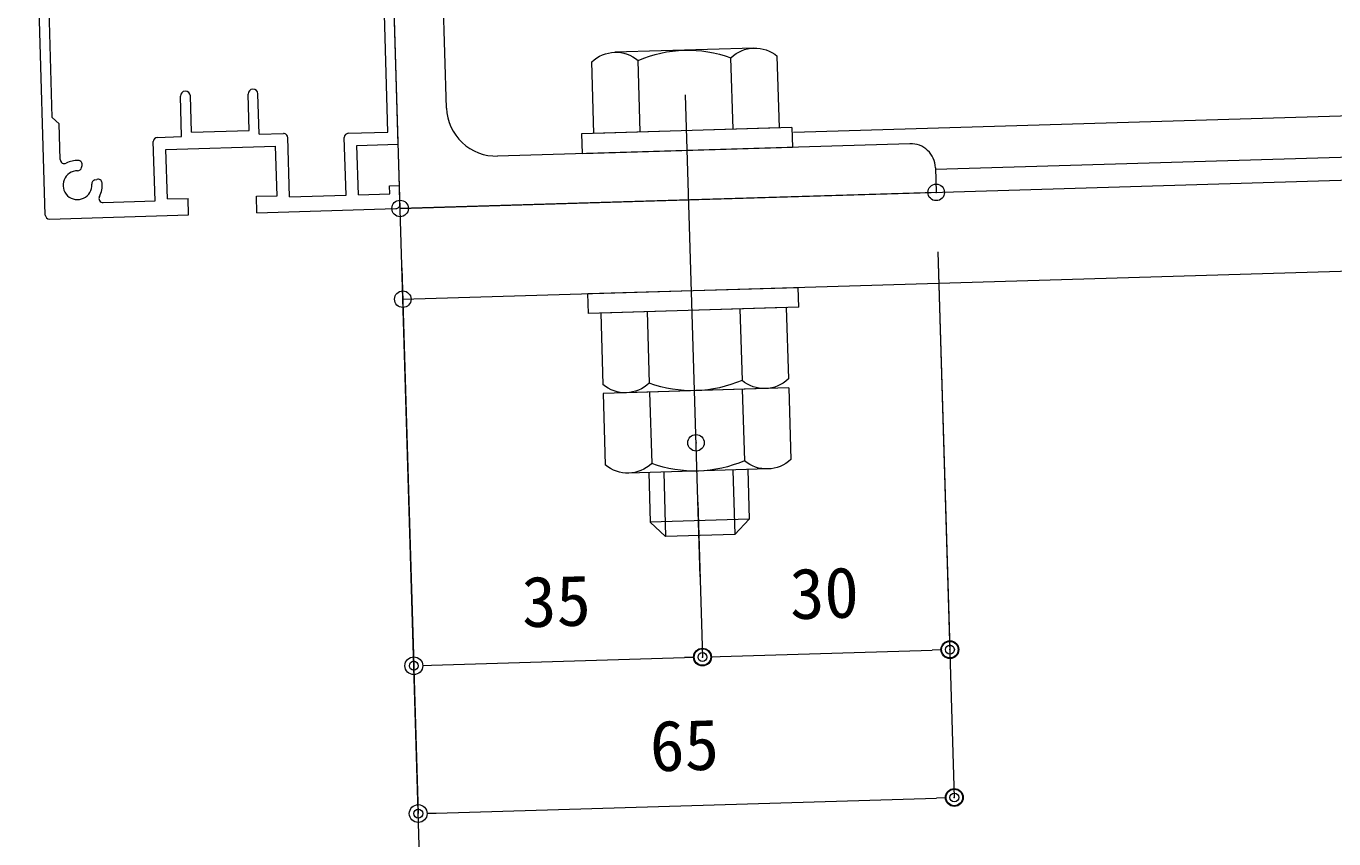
# Model space of a CAD drawing. Units: millimetres, scale not verified. Extents: x -1262 to 1261, y -891 to 891.
# Drawn here: x 302.2 to 460.7, y -46.1 to 52.4 of the extents above; entities that cross this region are included whole.
import ezdxf
from ezdxf.enums import TextEntityAlignment as Align

# ---------------------------------------------------------------- set-up
doc = ezdxf.new("R2010")
doc.units = ezdxf.units.MM
doc.header["$LTSCALE"] = 4
doc.header["$PDMODE"] = 32
doc.header["$PDSIZE"] = 2
doc.linetypes.add('USER2', pattern=[51, 31.8, -6.4, 6.4, -6.4])
for name, color, linetype, lineweight in [('0-0_0', 3, 'Continuous', 18), ('0-1_CSLAYER2', 7, 'Continuous', 18), ('0-4_Defpoints', 7, 'Continuous', 18), ('0-5_41_U+FF71_U+FF99_U+FF90', 7, 'Continuous', 18), ('0-6_8寸法', 7, 'Continuous', 18), ('0-7_CSLAYER3', 7, 'Continuous', 18)]:
    doc.layers.add(name, color=color, linetype=linetype, lineweight=lineweight)
doc.styles.add('ＭＳ ゴシック', font='')
doc.styles.get('ＭＳ ゴシック').set_extended_font_data('MS Gothic')

# ---------------------------------------------------------------- blocks, each defined once
blk = doc.blocks.new('A$C33DC0388')
at = {"layer": '0-0_0'}
for centre, radius, start, end in [((31, 37.3), 3, 55.1501, 134.74248), ((33, 40.172), 0.5, 235.1501, 0), ((29.328, 38.987), 0.625, 134.74248, 240), ((29.328, 38.987), 0.625, 240, 314.74248), ((31, 37.3), 1.75, 225.25752, 134.74248), ((29.328, 35.613), 0.625, 120, 225.25752), ((31, 37.3), 3, 225.25752, 304.8499), ((29.328, 35.613), 0.625, 45.25752, 120), ((33, 34.428), 0.5, 0, 124.8499), ((2.5, 7.162), 0.5, 180, 295.37693), ((4, 4), 3, 86.53696, 115.37693), ((4.151, 6.495), 0.5, 345, 86.53696), ((4, 4), 1.75, 87.83959, 2.16041), ((4.085, 6.248), 0.5, 267.83959, 345), ((6.248, 4.085), 0.5, 105, 182.16041), ((6.495, 4.151), 0.5, 3.46304, 105), ((4, 4), 3, 330.94072, 3.46304), ((7.059, 2.3), 0.5, 150.94072, 270)]:
    blk.add_arc(centre, radius, start, end, dxfattribs=at)
at = {"layer": '0-5_41_U+FF71_U+FF99_U+FF90'}
for p, q in [((0, 78), (6.459, 78)), ((0, 76), (0, 78)), ((6.932, 77.727), (6.459, 78)), ((7.068, 77.727), (7.541, 78)), ((7.541, 78), (35.459, 78)), ((35.932, 77.727), (35.459, 78)), ((36.068, 77.727), (36.541, 78)), ((36.541, 78), (43, 78)), ((0, 76), (3, 76)), ((3, 61.359), (3, 76)), ((4.2, 64.8), (4.2, 76)), ((4.2, 76), (16.8, 76)), ((16.8, 71.6), (16.8, 76)), ((18, 76), (25, 76)), ((18, 71.6), (18, 76)), ((25, 71.6), (25, 76)), ((26.2, 71.6), (26.2, 76)), ((26.2, 76), (38.8, 76)), ((38.8, 64.8), (38.8, 76)), ((40, 61.359), (40, 76)), ((4.8, 64.2), (4.2, 64.8)), ((4.8, 52.4), (4.8, 64.2)), ((38.2, 64.2), (38.8, 64.8)), ((38.2, 57.4), (38.2, 64.2)), ((3.273, 60.886), (3, 61.359)), ((3.273, 60.714), (3, 60.241)), ((3, 56.359), (3, 60.241)), ((39.727, 60.886), (40, 61.359)), ((39.727, 60.714), (40, 60.241)), ((40, 45.5), (40, 60.241)), ((38.8, 56.8), (38.2, 57.4)), ((3.273, 55.886), (3, 56.359)), ((3.273, 55.714), (3, 55.241)), ((38.8, 44.8), (38.8, 56.8)), ((4.2, 51.8), (4.8, 52.4)), ((4.2, 44.8), (4.2, 51.8)), ((0, 0.5), (0, 45.5)), ((40, 45.5), (43, 45.5)), ((43, 37.3), (43, 45.5)), ((1.2, 40.3), (1.2, 44.3)), ((1.2, 44.3), (3.7, 44.3)), ((39.3, 44.3), (41.8, 44.3)), ((41.8, 41.3), (41.8, 44.3)), ((34, 41.3), (41.8, 41.3)), ((2, 39.5), (1.2, 40.3)), ((33.5, 40.172), (33.5, 40.8)), ((35, 39.8), (41, 39.8)), ((35, 26.5), (35, 39.8)), ((41, 37.3), (41, 39.8)), ((2, 31.5), (2, 39.5)), ((29.016, 38.446), (29.016, 38.446)), ((41, 37.3), (43, 37.3)), ((33.5, 25.5), (33.5, 34.428)), ((1.2, 28.7), (6.1, 28.7)), ((43, 7.8), (43, 29)), ((1.2, 12.3), (1.2, 27.5)), ((1.2, 27.5), (6.1, 27.5)), ((35, 26.5), (41, 26.5)), ((34, 25), (41.8, 25)), ((41.8, 9.3), (41.8, 25)), ((16.8, 9.5), (16.8, 14.4)), ((18, 10), (18, 14.4)), ((25, 10), (25, 14.4)), ((26.2, 9.5), (26.2, 14.4)), ((2, 11.5), (1.2, 12.3)), ((2, 7.162), (2, 11.5)), ((18, 10), (25, 10)), ((13.35, 1.8), (13.35, 9)), ((13.85, 9.5), (16.8, 9.5)), ((14.85, 8), (28.15, 8)), ((14.85, 2), (14.85, 8)), ((26.2, 9.5), (29.15, 9.5)), ((28.15, 2), (28.15, 8)), ((29.65, 1.8), (29.65, 9)), ((36.5, 1.8), (36.5, 8.8)), ((37, 9.3), (41.8, 9.3)), ((4.568, 6.119), (4.634, 6.366)), ((38, 7.8), (43, 7.8)), ((38, 1.8), (38, 7.8)), ((6.119, 4.568), (6.366, 4.634)), ((7.059, 1.8), (13.35, 1.8)), ((14.85, 2), (17.35, 2)), ((17.35, 0), (17.35, 2)), ((25.65, 2), (28.15, 2)), ((25.65, 0), (25.65, 2)), ((29.65, 1.8), (36.5, 1.8)), ((38, 1.8), (41.8, 1.8)), ((43, 0.5), (43, 2.8)), ((0.5, 0), (17.35, 0)), ((25.65, 0), (42.5, 0))]:
    blk.add_line(p, q, dxfattribs=at)
for points in [[(40, 76), (43, 76), (43, 78)], [(0, 45.5), (3, 45.5), (3, 55.241)], [(1.2, 28.7), (1.2, 30.7), (2, 31.5)], [(41, 26.5), (41, 29), (43, 29)], [(41.8, 1.8), (41.8, 2.8), (43, 2.8)]]:
    blk.add_lwpolyline(points, dxfattribs=at)
for centre, radius, start, end in [((17.4, 71.6), 0.6, 180, 0), ((25.6, 71.6), 0.6, 180, 0), ((3.7, 44.8), 0.5, 270, 0), ((39.3, 44.8), 0.5, 180, 270), ((34, 40.8), 0.5, 90, 180), ((6.1, 28.1), 0.6, 270, 90), ((34, 25.5), 0.5, 180, 270), ((17.4, 14.4), 0.6, 0, 180), ((25.6, 14.4), 0.6, 0, 180), ((13.85, 9), 0.5, 90, 180), ((29.15, 9), 0.5, 0, 90), ((37, 8.8), 0.5, 90, 180), ((0.5, 0.5), 0.5, 180, 270), ((42.5, 0.5), 0.5, 270, 0)]:
    blk.add_arc(centre, radius, start, end, dxfattribs=at)
at = {"layer": '0-6_8寸法'}
for centre, radius, start, end in [((7, 77.8), 0.1, 227.05837, 312.94163), ((36, 77.8), 0.1, 227.05837, 312.94163), ((3.15, 60.8), 0.15, 325.22171, 34.77829), ((39.85, 60.8), 0.15, 145.22171, 214.77829), ((3.15, 55.8), 0.15, 325.22171, 34.77829)]:
    blk.add_arc(centre, radius, start, end, dxfattribs=at)
blk = doc.blocks.new('BLKF0117')
at = {"layer": '0-7_CSLAYER3'}
for p, q in [((370.0235, 220.1475), (369.8002, 227.5886)), ((382.5023, 219.1879), (371.3962, 218.8548))]:
    blk.add_line(p, q, dxfattribs=at)
blk.add_lwpolyline([(383.1887, 218.5416), (383.2087, 217.8752), (368.7707, 217.4421), (368.4675, 227.5486)], dxfattribs=at)
for centre, radius, start, end in [((371.3562, 220.1875), 1.3333, 181.71836, 271.71836), ((382.5223, 218.5216), 0.6667, 1.71836, 91.71836)]:
    blk.add_arc(centre, radius, start, end, dxfattribs=at)
blk = doc.blocks.new('BLKF0120')
at = {"layer": '0-7_CSLAYER3'}
for p, q in [((373.7862, 215.147), (379.4503, 215.3169)), ((379.4663, 214.7838), (379.4503, 215.3169)), ((373.8022, 214.6139), (373.7862, 215.147)), ((379.4663, 214.7838), (373.8022, 214.6139)), ((379.1332, 214.7738), (374.1354, 214.6239)), ((374.1354, 214.6239), (374.1932, 212.6987)), ((375.3858, 214.6614), (375.4435, 212.7362)), ((377.8828, 214.7363), (377.9405, 212.8111)), ((379.1332, 214.7738), (379.1909, 212.8486)), ((378.5729, 212.5894), (374.8256, 212.477))]:
    blk.add_line(p, q, dxfattribs=at)
for centre, radius, start, end in [((374.7976, 213.4099), 0.9334, 229.64334, 313.79338), ((376.5984, 215.8947), 3.3631, 249.91582, 293.5209), ((378.545, 213.5223), 0.9334, 229.64334, 313.79338)]:
    blk.add_arc(centre, radius, start, end, dxfattribs=at)
blk = doc.blocks.new('_Origin2')
at = {"layer": '0-0_0', "color": 7, "lineweight": 9}
blk.add_line((-0.5, 0), (-1, 0), dxfattribs=at)
for radius in [0.5, 0.25]:
    blk.add_circle((0, 0), radius, dxfattribs=at)
blk = doc.blocks.new('D100')
at = {"layer": '0-1_CSLAYER2', "lineweight": 9}
for p, q in [((5811.552, 2933.677), (5812.669, 2896.442)), ((5847.09, 2916.268), (5847.653, 2897.491)), ((5814.828, 2896.507), (5845.494, 2897.427))]:
    blk.add_line(p, q, dxfattribs=at)
at = {"layer": '0-4_Defpoints'}
for p in [(5811.336, 2940.874), (5846.874, 2923.465), (5847.653, 2897.491)]:
    blk.add_point(p, dxfattribs=at)
at = {"layer": '0-1_CSLAYER2', "xscale": 2.16, "yscale": 2.16}
for p, rotation in [((5812.669, 2896.442), 181.71836), ((5847.653, 2897.491), 1.71836)]:
    blk.add_blockref('_Origin2', p, dxfattribs=dict(at, rotation=rotation))
at = {"layer": '0-1_CSLAYER2', "style": 'ＭＳ ゴシック'}
blk.add_text('35', height=6.158, rotation=1.718, dxfattribs=at).set_placement((5825.891, 2899.24), align=Align.BOTTOM_LEFT)
blk = doc.blocks.new('D101')
at = {"layer": '0-1_CSLAYER2', "lineweight": 9}
for p, q in [((5876.192, 2946.621), (5877.639, 2898.391)), ((5847.09, 2916.268), (5847.653, 2897.491)), ((5849.812, 2897.556), (5875.48, 2898.326))]:
    blk.add_line(p, q, dxfattribs=at)
at = {"layer": '0-4_Defpoints'}
for p in [(5875.977, 2953.818), (5846.874, 2923.465), (5877.639, 2898.391)]:
    blk.add_point(p, dxfattribs=at)
at = {"layer": '0-1_CSLAYER2', "xscale": 2.16, "yscale": 2.16}
for p, rotation in [((5877.639, 2898.391), 1.71836), ((5847.653, 2897.491), 181.71836)]:
    blk.add_blockref('_Origin2', p, dxfattribs=dict(at, rotation=rotation))
at = {"layer": '0-1_CSLAYER2', "style": 'ＭＳ ゴシック'}
blk.add_text('30', height=6.158, rotation=1.718, dxfattribs=at).set_placement((5858.376, 2900.214), align=Align.BOTTOM_LEFT)
blk = doc.blocks.new('D102')
at = {"layer": '0-1_CSLAYER2', "lineweight": 9}
for p, q in [((5876.192, 2946.621), (5878.177, 2880.471)), ((5811.222, 2944.672), (5813.206, 2878.522)), ((5815.365, 2878.587), (5876.018, 2880.406))]:
    blk.add_line(p, q, dxfattribs=at)
at = {"layer": '0-4_Defpoints'}
for p in [(5875.977, 2953.818), (5811.006, 2951.869), (5878.177, 2880.471)]:
    blk.add_point(p, dxfattribs=at)
at = {"layer": '0-1_CSLAYER2', "xscale": 2.16, "yscale": 2.16}
for p, rotation in [((5878.177, 2880.471), 1.71836), ((5813.206, 2878.522), 181.71836)]:
    blk.add_blockref('_Origin2', p, dxfattribs=dict(at, rotation=rotation))
at = {"layer": '0-1_CSLAYER2', "style": 'ＭＳ ゴシック'}
blk.add_text('65', height=6.158, rotation=1.718, dxfattribs=at).set_placement((5841.421, 2881.769), align=Align.BOTTOM_LEFT)
blk = doc.blocks.new('BLKF0153')
at = {"layer": '0-7_CSLAYER3'}
for p, q in [((350.396, 80.0095), (350.796, 80.4095)), ((352.6627, 80.4095), (350.796, 80.4095)), ((350.796, 78.6762), (350.796, 80.4095)), ((352.6627, 78.6762), (352.6627, 80.4095)), ((353.0627, 80.0095), (352.6627, 80.4095)), ((350.396, 78.6762), (350.396, 80.0095)), ((353.0627, 80.0095), (350.396, 80.0095)), ((353.0627, 78.6762), (353.0627, 80.0095)), ((353.6039, 78.6762), (349.8548, 78.6762)), ((349.2294, 76.5095), (349.2294, 78.4356)), ((350.4803, 76.5095), (350.4803, 78.4356)), ((352.9784, 76.5095), (352.9784, 78.4356)), ((354.2294, 76.5095), (354.2294, 78.4356)), ((354.2294, 76.5095), (349.2294, 76.5095)), ((353.6039, 76.5095), (349.8548, 76.5095)), ((349.2294, 74.3429), (349.2294, 76.269)), ((350.4803, 74.3429), (350.4803, 76.269)), ((352.9784, 74.3429), (352.9784, 76.269)), ((354.2294, 74.3429), (354.2294, 76.269)), ((348.896, 74.3429), (348.896, 73.8095)), ((354.5627, 74.3429), (348.896, 74.3429)), ((354.2294, 74.3429), (349.2294, 74.3429)), ((354.5627, 74.3429), (354.5627, 73.8095)), ((348.896, 73.8095), (354.5627, 73.8095))]:
    blk.add_line(p, q, dxfattribs=at)
for centre, radius, start, end in [((349.8548, 77.7428), 0.9334, 47.92498, 132.07502), ((351.7294, 75.3131), 3.3631, 68.19746, 111.80254), ((353.6039, 77.7428), 0.9334, 47.92498, 132.07502), ((349.8548, 75.5762), 0.9334, 47.92498, 132.07502), ((351.7294, 73.1465), 3.3631, 68.19746, 111.80254), ((353.6039, 75.5762), 0.9334, 47.92498, 132.07502)]:
    blk.add_arc(centre, radius, start, end, dxfattribs=at)

msp = doc.modelspace()

# ---------------------------------------------------------------- linework, layer by layer
at = {"layer": '0-1_CSLAYER2', "color": 3}
for p, q in [((395.237, 39.532), (551.941, 44.233)), ((412.449, 35.046), (551.941, 39.231)), ((347.562, 30.299), (551.941, 36.43))]:
    msp.add_line(p, q, dxfattribs=at)
at = {"layer": '0-7_CSLAYER3'}
for p, q in [((352.81, -144.623), (346.693, 59.286)), ((347.562, 30.299), (552.969, 36.461)), ((347.892, 19.304), (542.1, 25.13))]:
    msp.add_line(p, q, dxfattribs=at)
at = {"layer": '0-7_CSLAYER3', "linetype": 'USER2'}
msp.add_line((383.918, -14.356), (382.165, 44.084), dxfattribs=at)

# ---------------------------------------------------------------- block references
at = {"layer": '0-0_0', "xscale": 4.5, "yscale": 4.5}
msp.add_blockref('BLKF0117', (-1311.906, -948.191), dxfattribs=at)
at = {"layer": '0-0_0', "xscale": -4.5, "yscale": 4.5}
for name, p, rotation in [('BLKF0120', (-1367.428, 902.552), 183.43672), ('BLKF0153', (-1208.918, 305.204), 181.70715)]:
    msp.add_blockref(name, p, dxfattribs=dict(at, rotation=rotation))
at = {"layer": '0-1_CSLAYER2'}
for name in ['D102', 'D101', 'D100']:
    msp.add_blockref(name, (-5463.443, -2921.57), dxfattribs=at)
at = {"layer": '0-5_41_U+FF71_U+FF99_U+FF90', "rotation": 1.71836}
msp.add_blockref('A$C33DC0388', (304.582, 29.009), dxfattribs=at)

doc.saveas('drawing.dxf')
